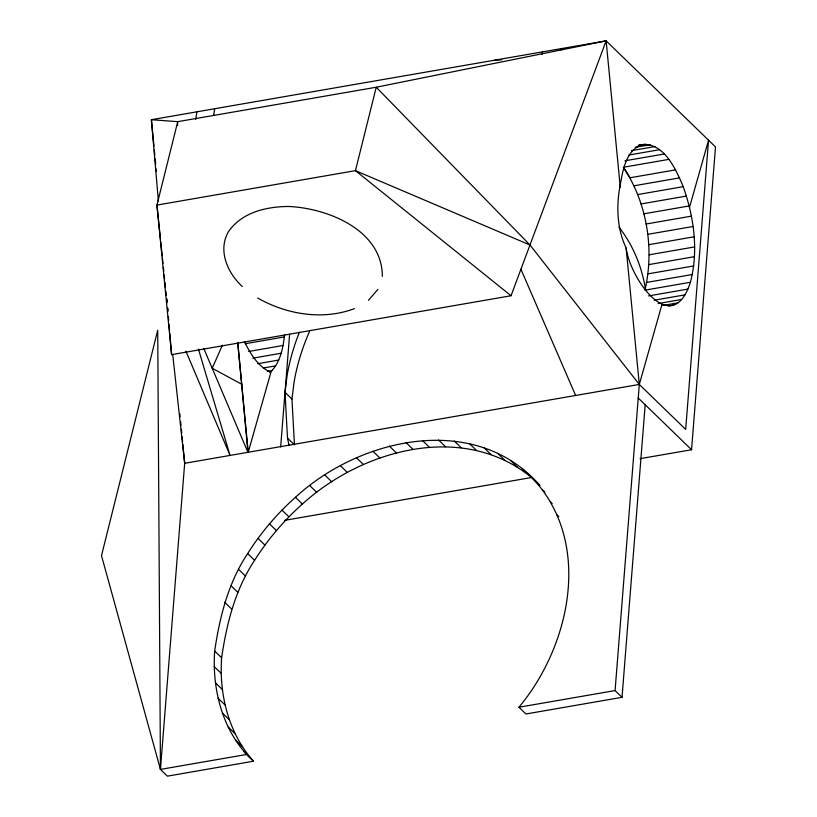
<?xml version="1.0" encoding="UTF-8"?>
<svg xmlns="http://www.w3.org/2000/svg" width="817" height="817" viewBox="0 0 817 817"><rect width="100%" height="100%" fill="white"/><g stroke="black" fill="none" stroke-linecap="round" stroke-linejoin="round"><path stroke-width="1.23" d="M638.782 145.232C662.893 139.748 675.679 168.69 683.216 186.664C693.97 216.995 698.709 250.758 690.406 282.263L644.93 290.158C654.488 249.267 647.125 203.576 624.025 168.271M246.55 754.479L160.449 769.41L157.722 330.211L101.502 555.662L160.449 769.41L167.403 776.15L253.505 761.219C223.286 733.85 211.869 690.722 214.667 651.037C219.722 616.794 228.249 582.725 247.653 553.579C260.848 532.684 276.994 513.74 295.448 497.308C359.837 437.708 475.596 411.513 539.925 485.482L522.349 468.978M253.505 761.219C228.597 733.339 218.987 694.521 221.621 657.777C226.677 623.534 235.204 589.476 254.608 560.319C267.802 539.424 283.948 520.48 302.392 504.048C361.625 450.106 461.094 422.154 529.304 475.729M177.524 125.471L177.667 122.938M160.449 769.41L184.673 463.3L182.845 444.366M280.66 446.981L285 392.303L287.124 375.391A203.668 157.998 -45.9 0 1 299.369 332.315M285.133 391.272L289.616 334.204M532.97 478.742C592.723 542.702 570.521 645.41 518.948 707.236L525.903 713.987L622.033 697.309L615.078 690.569L639.303 384.429L626.139 248.072C616.386 227.392 616.141 203.882 620.808 181.936C623.157 168.169 626.853 150.726 641.243 144.803M622.033 697.309L645.185 404.762M640.058 458.674L691.56 449.738L715.498 146.948L606.132 40.85L151.39 119.711L158.396 201.084M269.937 372.521C280.364 363.014 283.029 347.991 284.633 334.592M291.955 399.043L285 392.303L287.502 438.096L294.457 444.836L291.955 399.043L294.069 382.131A203.668 157.998 -45.9 0 1 309.612 331.232M195.743 119.364L196.877 111.827M213.727 114.993L214.657 108.702M542.079 54.412L542.468 51.9M177.738 121.672L156.935 205.087L171.611 354.639L511.044 295.744L606.132 40.85L376.239 87.235L177.738 121.672L151.39 119.711L153.964 146.223M661.984 304.455L639.303 384.429L685.677 429.415L708.543 140.207L689.497 207.375M626.139 248.072C629.744 277.535 671.809 339.678 690.406 282.263M222.408 345.142L212.206 368.253L241.699 384.245L247.929 452.312L184.673 463.3L172.724 354.629M368.426 300.329L377.934 289.341M354.466 308.622C322.756 320.55 286.644 314.504 257.692 298.031M638.251 145.406L645.624 144.129M635.442 147.285L650.189 144.721M631.51 150.645L654.866 146.59M628.855 155.026L659.574 149.695M624.923 160.806L664.252 153.984M623.33 167.281L668.806 159.386M675.536 169.875L630.06 177.769L624.004 168.322M634.084 185.776L679.56 177.881M637.74 194.548L683.216 186.664M640.967 203.964L686.443 196.07M643.714 213.84L689.191 205.955M645.941 224.042L691.407 216.148M647.595 234.377L693.071 226.483M648.667 244.691L694.144 236.797M649.137 254.812L694.613 246.918M648.984 264.575L694.46 256.681M245.131 343.753L284.439 336.9M648.228 273.818L693.704 265.933M248.695 351.473L283.08 345.479M646.87 282.396L692.346 274.502M252.902 358.163L281.15 353.24M257.784 363.708L278.668 360.062M648.596 295.917L687.924 289.095M263.401 367.987L275.676 365.842M654.213 300.196L684.942 294.866M267.333 371.327L272.235 370.479M658.145 303.546L681.501 299.502M662.914 305.466L677.661 302.913M668.561 305.905L673.484 305.047M284.612 520.347L532.041 477.424M518.948 707.236L615.078 690.569M494.275 60.356L501.689 59.774M203.75 348.379L247.929 452.312L639.303 384.429L529.978 244.998L355.446 170.651L156.935 205.087L160.489 239.35M511.044 295.744L355.446 170.651L376.239 87.235L529.978 244.998M561.034 49.091L560.656 48.744L561.095 49.878M638.24 398.012L691.56 449.738M542.355 489.72L544.959 492.253M510.594 460.533L517.549 467.273M550.423 501.822L552.159 503.517M497.798 453.455L504.753 460.206M557.102 514.955L558.838 516.64M484.083 447.828L491.027 454.569M469.55 443.692L476.505 450.433M454.344 441.078L461.299 447.818M438.586 440.016L445.541 446.756M422.42 440.506L429.374 447.256M405.988 442.559L412.942 449.309M389.433 446.153L396.378 452.894M372.889 451.239L379.844 457.99M356.508 457.796L363.463 464.546M340.444 465.761L347.388 472.502M324.819 475.055L331.763 481.795M309.776 485.594L316.72 492.345M295.448 497.308L302.392 504.048M281.957 510.074L288.901 516.814M269.426 523.789L276.371 530.529M257.958 538.332L264.902 545.072M247.653 553.579L254.608 560.319M238.605 569.388L245.56 576.138M230.894 585.636L237.849 592.376M224.593 602.17L231.538 608.91M214.667 651.037L221.621 657.777M214.238 666.631L221.193 673.371M215.371 682.716L222.326 689.456M218.088 698.229L225.043 704.969M222.367 713.027L229.322 719.767M228.168 726.977L235.112 733.717M235.429 739.957L242.383 746.697M244.099 751.844L251.044 758.584M242.302 286.532C227.729 273.082 217.751 251.095 228.127 232.222C241.27 212.379 266.403 206.527 288.85 206.476C328.107 208.284 382.346 230.231 382.346 276.401M244.426 341.547C250.39 353.608 257.968 366.782 270.907 372.276L248.235 452.25L237.696 342.691M520.909 269.202L575.648 395.479M185.929 351.198L230.047 455.406L198.439 349.104M167.863 310.399L167.587 307.876L167.914 311.665M160.755 241.893L162.195 255.844M162.46 258.386L162.981 263.462M163.38 267.271L163.778 271.07M164.166 274.88L164.564 278.689M164.963 282.498L165.483 287.574M165.882 291.373L166.27 295.182M166.668 298.991L167.066 302.801M606.132 40.85L620.277 187.297M154.331 150.011L154.821 155.056M155.189 158.845L155.679 163.9M156.159 168.945L156.404 171.468M179.903 414.076L180.149 416.609M180.639 421.654L181.006 425.443M181.374 429.221L181.742 433.01M182.109 436.799L182.6 441.844M237.788 342.558L241.699 384.245M166.821 298.971L167.036 301.514M168.353 316.72L168.68 320.509M168.996 324.308L169.548 330.619M169.762 333.152L171.611 354.639M618.98 227.177A203.668 157.998 -45.9 0 1 645.706 290.505M289.147 445.336A203.668 157.998 -45.9 0 1 287.502 438.096"/></g></svg>
